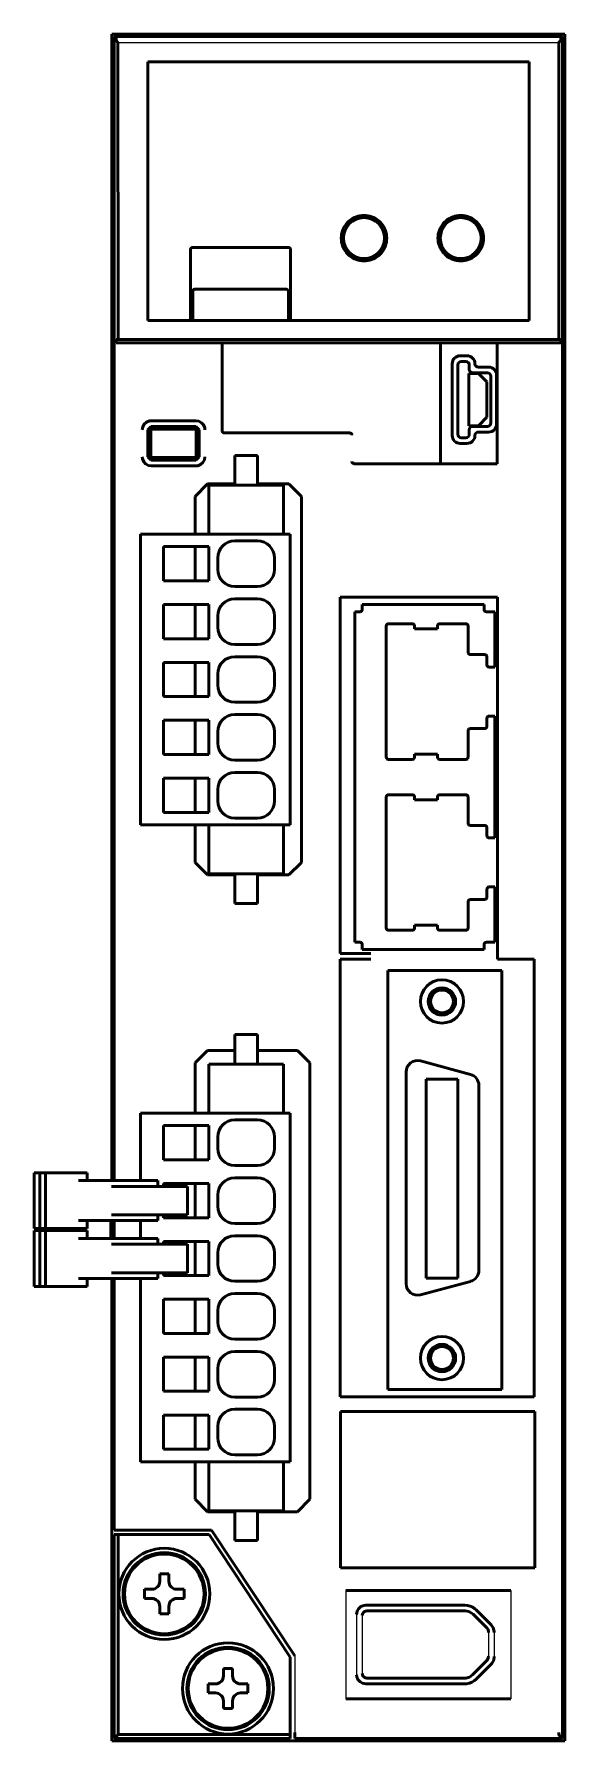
# Model space of a CAD drawing. Header units: inches. Extents: x 232 to 278, y 6 to 156.
import ezdxf

# ---------------------------------------------------------------- set-up
doc = ezdxf.new("R2010")
doc.units = ezdxf.units.IN
doc.header["$MEASUREMENT"] = 0
doc.layers.add('AM_0', color=7, linetype='Continuous', lineweight=50)

msp = doc.modelspace()

# ---------------------------------------------------------------- linework, layer by layer
for p, q in [((239.07, 155.29), (277.83, 155.29)), ((259.1, 19.41), (259.1, 9.91)), ((273.6, 19.41), (273.6, 9.91)), ((260.05, 17.31), (260.05, 12.01)), ((260.55, 17.21), (260.55, 12.11)), ((271.65, 15.79), (271.65, 13.65)), ((272.15, 15.77), (272.15, 13.61)), ((254.61, 13.68), (254.61, 6.93))]:
    msp.add_line(p, q)
at = {"layer": 'AM_0'}
for p, q in [((278.35, 156.02), (238.55, 156.02)), ((238.55, 156.02), (238.55, 55.38)), ((278.15, 155.82), (238.75, 155.82)), ((238.91, 155.65), (238.75, 155.82)), ((238.75, 155.82), (238.75, 55.38)), ((278.15, 155.82), (277.99, 155.65)), ((278.15, 155.82), (278.15, 6.41)), ((278.35, 156.02), (278.35, 6.21)), ((238.91, 155.45), (238.91, 155.65)), ((239.07, 155.29), (238.91, 155.45)), ((239.09, 129.21), (239.07, 155.1)), ((277.82, 155.1), (277.81, 129.21)), ((277.99, 155.45), (277.83, 155.29)), ((277.99, 155.65), (277.99, 155.45)), ((241.7, 153.59), (241.7, 130.89)), ((275.2, 153.59), (241.7, 153.59)), ((275.2, 153.59), (275.2, 130.89)), ((245.45, 130.89), (245.45, 137.09)), ((245.65, 137.29), (254.05, 137.29)), ((254.25, 137.09), (254.25, 130.89)), ((245.65, 133.44), (245.65, 130.89)), ((253.85, 133.64), (245.85, 133.64)), ((254.05, 130.89), (254.05, 133.44)), ((275.2, 130.89), (241.7, 130.89)), ((238.91, 128.91), (238.91, 129.21)), ((238.91, 129.21), (277.99, 129.21)), ((277.99, 128.91), (238.91, 128.91)), ((248.24, 121.21), (248.24, 128.91)), ((267.41, 118.31), (267.41, 128.91)), ((272.41, 128.91), (272.41, 118.31)), ((277.99, 129.21), (277.99, 128.91)), ((269.75, 127.79), (269.15, 127.79)), ((268.45, 127.09), (268.45, 120.79)), ((268.95, 126.99), (268.95, 120.89)), ((269.65, 127.29), (269.25, 127.29)), ((270.75, 126.24), (269.9, 126.24)), ((269.9, 126.24), (269.9, 121.64)), ((269.95, 126.59), (269.95, 126.99)), ((271.55, 126.29), (270.25, 126.29)), ((271.65, 126.79), (270.75, 126.79)), ((271.5, 125.49), (270.75, 126.24)), ((271.85, 121.89), (271.85, 125.99)), ((272.35, 121.79), (272.35, 126.09)), ((271.5, 122.39), (271.5, 125.49)), ((242.01, 121.58), (241.71, 121.28)), ((242.01, 122.08), (245.91, 122.08)), ((245.91, 121.58), (242.01, 121.58)), ((246.21, 121.28), (245.91, 121.58)), ((269.9, 121.64), (270.75, 121.64)), ((270.25, 121.59), (271.55, 121.59)), ((270.75, 121.64), (271.5, 122.39)), ((241.71, 121.28), (241.71, 118.91)), ((245.96, 121.33), (241.96, 121.33)), ((241.96, 121.33), (241.96, 118.86)), ((245.96, 118.86), (245.96, 121.33)), ((246.21, 118.91), (246.21, 121.28)), ((259.44, 121.01), (248.44, 121.01)), ((269.15, 120.09), (269.75, 120.09)), ((269.25, 120.59), (269.65, 120.59)), ((269.95, 120.89), (269.95, 121.29)), ((270.75, 121.09), (271.65, 121.09)), ((241.71, 118.91), (242.01, 118.61)), ((241.96, 118.86), (245.96, 118.86)), ((242.01, 118.61), (245.91, 118.61)), ((245.91, 118.61), (246.21, 118.91)), ((249.34, 119.03), (249.34, 116.43)), ((251.34, 119.03), (249.34, 119.03)), ((251.34, 119.03), (251.34, 116.43)), ((245.91, 118.11), (242.01, 118.11)), ((272.41, 118.31), (259.84, 118.31)), ((246.95, 116.53), (245.85, 115.43)), ((245.85, 115.43), (245.85, 112.13)), ((249.34, 116.53), (246.95, 116.53)), ((253.62, 116.43), (247.07, 116.43)), ((247.07, 116.43), (247.07, 112.13)), ((254.1, 116.53), (251.34, 116.53)), ((253.62, 116.43), (253.62, 112.13)), ((255.2, 115.43), (254.1, 116.53)), ((255.2, 83.31), (255.2, 115.43)), ((254.22, 112.13), (241.07, 112.13)), ((241.07, 112.13), (241.07, 86.61)), ((247.07, 111.03), (243.07, 111.03)), ((243.07, 111.03), (243.07, 108.03)), ((245.85, 111.03), (245.85, 108.03)), ((247.07, 108.03), (247.07, 111.03)), ((251.34, 111.53), (249.34, 111.53)), ((254.22, 86.61), (254.22, 112.13)), ((247.84, 110.03), (247.84, 109.03)), ((252.84, 109.03), (252.84, 110.03)), ((243.07, 108.03), (247.07, 108.03)), ((249.34, 107.53), (251.34, 107.53)), ((251.34, 106.45), (249.34, 106.45)), ((258.61, 75.31), (258.61, 106.61)), ((258.61, 106.61), (272.44, 106.61)), ((272.44, 106.61), (272.44, 74.81)), ((247.07, 105.95), (243.07, 105.95)), ((243.07, 105.95), (243.07, 102.95)), ((245.85, 105.95), (245.85, 102.95)), ((247.07, 102.95), (247.07, 105.95)), ((247.84, 104.95), (247.84, 103.95)), ((252.84, 103.95), (252.84, 104.95)), ((260.35, 105.31), (259.9, 105.31)), ((259.9, 105.31), (259.9, 76.31)), ((271.25, 105.96), (260.55, 105.96)), ((260.55, 105.96), (260.55, 105.51)), ((271.25, 105.51), (271.25, 105.96)), ((272.2, 105.31), (271.45, 105.31)), ((272.2, 100.46), (272.2, 105.31)), ((262.65, 92.56), (262.65, 104.06)), ((262.85, 104.26), (264.95, 104.26)), ((265.15, 104.06), (265.15, 103.81)), ((265.15, 103.81), (267.15, 103.81)), ((267.15, 103.81), (267.15, 104.06)), ((267.35, 104.26), (269.65, 104.26)), ((269.85, 104.06), (269.85, 101.76)), ((243.07, 102.95), (247.07, 102.95)), ((249.34, 102.45), (251.34, 102.45)), ((247.07, 100.87), (243.07, 100.87)), ((243.07, 100.87), (243.07, 97.87)), ((245.85, 100.87), (245.85, 97.87)), ((247.07, 97.87), (247.07, 100.87)), ((251.34, 101.37), (249.34, 101.37)), ((270.05, 101.56), (271.3, 101.56)), ((271.5, 101.36), (271.5, 100.66)), ((271.7, 100.46), (272.2, 100.46)), ((247.84, 99.87), (247.84, 98.87)), ((252.84, 98.87), (252.84, 99.87)), ((243.07, 97.87), (247.07, 97.87)), ((249.34, 97.37), (251.34, 97.37)), ((251.34, 96.29), (249.34, 96.29)), ((271.5, 95.96), (271.5, 95.26)), ((272.2, 96.16), (271.7, 96.16)), ((272.2, 85.46), (272.2, 96.16)), ((247.07, 95.79), (243.07, 95.79)), ((243.07, 95.79), (243.07, 92.79)), ((245.85, 95.79), (245.85, 92.79)), ((247.07, 92.79), (247.07, 95.79)), ((247.84, 94.79), (247.84, 93.79)), ((252.84, 93.79), (252.84, 94.79)), ((269.85, 94.86), (269.85, 92.56)), ((271.3, 95.06), (270.05, 95.06)), ((243.07, 92.79), (247.07, 92.79)), ((249.34, 92.29), (251.34, 92.29)), ((264.95, 92.36), (262.85, 92.36)), ((267.15, 92.81), (265.15, 92.81)), ((265.15, 92.81), (265.15, 92.56)), ((267.15, 92.56), (267.15, 92.81)), ((269.65, 92.36), (267.35, 92.36)), ((247.07, 90.71), (243.07, 90.71)), ((243.07, 90.71), (243.07, 87.71)), ((245.85, 90.71), (245.85, 87.71)), ((247.07, 87.71), (247.07, 90.71)), ((251.34, 91.21), (249.34, 91.21)), ((247.84, 89.71), (247.84, 88.71)), ((252.84, 88.71), (252.84, 89.71)), ((262.65, 77.56), (262.65, 89.06)), ((262.85, 89.26), (264.95, 89.26)), ((265.15, 89.06), (265.15, 88.81)), ((265.15, 88.81), (267.15, 88.81)), ((267.15, 88.81), (267.15, 89.06)), ((267.35, 89.26), (269.65, 89.26)), ((269.85, 89.06), (269.85, 86.76)), ((243.07, 87.71), (247.07, 87.71)), ((249.34, 87.21), (251.34, 87.21)), ((241.07, 86.61), (254.22, 86.61)), ((245.85, 86.61), (245.85, 83.31)), ((247.07, 86.61), (247.07, 82.31)), ((253.62, 86.61), (253.62, 82.31)), ((270.05, 86.56), (271.3, 86.56)), ((271.5, 86.36), (271.5, 85.66)), ((271.7, 85.46), (272.2, 85.46)), ((245.85, 83.31), (246.95, 82.21)), ((254.1, 82.21), (255.2, 83.31)), ((246.95, 82.21), (249.34, 82.21)), ((253.62, 82.31), (247.07, 82.31)), ((249.34, 82.31), (249.34, 79.71)), ((251.34, 82.31), (251.34, 79.71)), ((251.34, 82.21), (254.1, 82.21)), ((271.5, 80.96), (271.5, 80.26)), ((272.2, 81.16), (271.7, 81.16)), ((272.2, 76.31), (272.2, 81.16)), ((251.34, 79.71), (249.34, 79.71)), ((269.85, 79.86), (269.85, 77.56)), ((271.3, 80.06), (270.05, 80.06)), ((264.95, 77.36), (262.85, 77.36)), ((267.15, 77.81), (265.15, 77.81)), ((265.15, 77.81), (265.15, 77.56)), ((267.15, 77.56), (267.15, 77.81)), ((269.65, 77.36), (267.35, 77.36)), ((261.31, 75.31), (258.61, 75.31)), ((259.9, 76.31), (260.35, 76.31)), ((260.55, 76.11), (260.55, 75.66)), ((260.55, 75.66), (271.25, 75.66)), ((271.25, 75.66), (271.25, 76.11)), ((271.45, 76.31), (272.2, 76.31)), ((258.61, 36.41), (258.61, 74.81)), ((258.61, 74.81), (261.31, 74.81)), ((272.8, 73.84), (262.8, 73.84)), ((262.8, 73.84), (262.8, 37.06)), ((272.44, 74.81), (275.66, 74.81)), ((272.8, 37.06), (272.8, 73.84)), ((275.66, 74.81), (275.66, 36.41)), ((249.34, 68.21), (249.34, 65.61)), ((251.34, 68.21), (249.34, 68.21)), ((251.34, 68.21), (251.34, 65.61)), ((246.95, 66.81), (245.85, 65.71)), ((249.34, 66.81), (246.95, 66.81)), ((254.85, 66.81), (251.34, 66.81)), ((255.95, 65.71), (254.85, 66.81)), ((245.85, 65.71), (245.85, 61.31)), ((247.07, 65.61), (247.07, 61.31)), ((253.62, 65.61), (247.07, 65.61)), ((253.62, 65.61), (253.62, 61.31)), ((255.95, 27.41), (255.95, 65.71)), ((264.4, 64.92), (264.4, 46.33)), ((270.06, 64.71), (265.66, 65.89)), ((266.15, 46.82), (266.15, 64.3)), ((266.15, 64.3), (268.95, 64.3)), ((268.95, 64.3), (268.95, 46.82)), ((270.8, 47.51), (270.8, 63.74)), ((254.22, 61.31), (241.07, 61.31)), ((241.07, 61.31), (241.07, 55.38)), ((247.07, 60.21), (243.07, 60.21)), ((243.07, 60.21), (243.07, 57.21)), ((245.85, 60.21), (245.85, 57.21)), ((247.07, 57.21), (247.07, 60.21)), ((251.34, 60.71), (249.34, 60.71)), ((254.22, 30.71), (254.22, 61.31)), ((247.84, 59.21), (247.84, 58.21)), ((252.84, 58.21), (252.84, 59.21)), ((243.07, 57.21), (247.07, 57.21)), ((231.71, 56.08), (231.71, 51.18)), ((231.71, 56.08), (236.37, 56.08)), ((232.21, 56.08), (232.21, 51.18)), ((232.7, 56.08), (232.7, 51.18)), ((236.37, 55.38), (236.37, 56.08)), ((249.34, 56.71), (251.34, 56.71)), ((251.34, 55.63), (249.34, 55.63)), ((235.62, 55.38), (242.59, 55.38)), ((238.51, 54.88), (245.2, 54.88)), ((242.59, 55.38), (242.59, 54.88)), ((247.07, 55.13), (243.07, 55.13)), ((243.07, 55.13), (243.07, 54.88)), ((245.2, 54.88), (245.2, 52.38)), ((245.2, 54.88), (245.2, 52.38)), ((245.85, 55.13), (245.85, 52.13)), ((247.07, 52.13), (247.07, 55.13)), ((247.84, 54.13), (247.84, 53.13)), ((252.84, 53.13), (252.84, 54.13)), ((231.71, 51.18), (236.37, 51.18)), ((231.71, 51), (231.71, 46.1)), ((231.71, 51), (236.37, 51)), ((232.21, 51), (232.21, 46.1)), ((232.7, 51), (232.7, 46.1)), ((235.62, 51.88), (242.59, 51.88)), ((236.37, 51.18), (236.37, 51.88)), ((236.37, 50.3), (236.37, 51)), ((238.45, 50.3), (238.45, 51.88)), ((238.51, 52.38), (245.2, 52.38)), ((238.55, 51.88), (238.55, 50.3)), ((238.75, 51.88), (238.75, 50.3)), ((241.07, 51.88), (241.07, 50.3)), ((242.59, 52.38), (242.59, 51.88)), ((243.07, 52.38), (243.07, 52.13)), ((243.07, 52.13), (247.07, 52.13)), ((249.34, 51.63), (251.34, 51.63)), ((235.62, 50.3), (242.59, 50.3)), ((238.51, 49.8), (245.2, 49.8)), ((242.59, 50.3), (242.59, 49.8)), ((247.07, 50.05), (243.07, 50.05)), ((243.07, 50.05), (243.07, 49.8)), ((245.2, 49.8), (245.2, 47.3)), ((245.2, 49.8), (245.2, 47.3)), ((245.85, 50.05), (245.85, 47.05)), ((247.07, 47.05), (247.07, 50.05)), ((251.34, 50.55), (249.34, 50.55)), ((247.84, 49.05), (247.84, 48.05)), ((252.84, 48.05), (252.84, 49.05)), ((235.62, 46.8), (242.59, 46.8)), ((236.37, 46.1), (236.37, 46.8)), ((238.51, 47.3), (245.2, 47.3)), ((238.55, 46.8), (238.55, 6.21)), ((238.75, 46.8), (238.75, 24.71)), ((241.07, 46.8), (241.07, 30.71)), ((242.59, 47.3), (242.59, 46.8)), ((243.07, 47.3), (243.07, 47.05)), ((243.07, 47.05), (247.07, 47.05)), ((249.34, 46.55), (251.34, 46.55)), ((265.66, 45.36), (270.06, 46.54)), ((268.95, 46.82), (266.15, 46.82)), ((231.71, 46.1), (236.37, 46.1)), ((247.07, 44.97), (243.07, 44.97)), ((243.07, 44.97), (243.07, 41.97)), ((245.85, 44.97), (245.85, 41.97)), ((247.07, 41.97), (247.07, 44.97)), ((251.34, 45.47), (249.34, 45.47)), ((247.84, 43.97), (247.84, 42.97)), ((252.84, 42.97), (252.84, 43.97)), ((243.07, 41.97), (247.07, 41.97)), ((249.34, 41.47), (251.34, 41.47)), ((247.07, 39.89), (243.07, 39.89)), ((243.07, 39.89), (243.07, 36.89)), ((245.85, 39.89), (245.85, 36.89)), ((247.07, 36.89), (247.07, 39.89)), ((251.34, 40.39), (249.34, 40.39)), ((247.84, 38.89), (247.84, 37.89)), ((252.84, 37.89), (252.84, 38.89)), ((243.07, 36.89), (247.07, 36.89)), ((249.34, 36.39), (251.34, 36.39)), ((275.66, 36.41), (258.61, 36.41)), ((262.8, 37.06), (272.8, 37.06)), ((247.07, 34.81), (243.07, 34.81)), ((243.07, 34.81), (243.07, 31.81)), ((245.85, 34.81), (245.85, 31.81)), ((247.07, 31.81), (247.07, 34.81)), ((251.34, 35.31), (249.34, 35.31)), ((258.62, 21.41), (258.62, 35.11)), ((258.62, 35.11), (275.71, 35.11)), ((275.71, 35.11), (275.71, 21.41)), ((247.84, 33.81), (247.84, 32.81)), ((252.84, 32.81), (252.84, 33.81)), ((243.07, 31.81), (247.07, 31.81)), ((241.07, 30.71), (254.22, 30.71)), ((245.85, 30.71), (245.85, 27.41)), ((247.07, 30.71), (247.07, 26.41)), ((249.34, 31.31), (251.34, 31.31)), ((253.62, 30.71), (253.62, 26.41)), ((245.85, 27.41), (246.95, 26.31)), ((254.85, 26.31), (255.95, 27.41)), ((246.95, 26.31), (249.34, 26.31)), ((253.62, 26.41), (247.07, 26.41)), ((249.34, 26.41), (249.34, 23.81)), ((251.34, 26.41), (251.34, 23.81)), ((251.34, 26.31), (254.85, 26.31)), ((238.75, 24.71), (247.31, 24.71)), ((247.09, 24.31), (238.75, 24.31)), ((238.75, 24.31), (238.75, 6.41)), ((239.1, 24.31), (239.1, 6.76)), ((254.21, 13.56), (247.09, 24.31)), ((254.61, 13.68), (247.31, 24.71)), ((251.34, 23.81), (249.34, 23.81)), ((275.71, 21.41), (258.62, 21.41)), ((242.05, 19.51), (241.4, 19.51)), ((241.4, 19.51), (241.4, 18.71)), ((242.75, 20.86), (242.75, 20.21)), ((243.55, 20.86), (242.75, 20.86)), ((243.55, 20.21), (243.55, 20.86)), ((244.9, 19.51), (244.25, 19.51)), ((244.9, 18.71), (244.9, 19.51)), ((241.4, 18.71), (242.05, 18.71)), ((242.75, 18.01), (242.75, 17.36)), ((243.55, 17.36), (243.55, 18.01)), ((244.25, 18.71), (244.9, 18.71)), ((259.1, 19.41), (273.6, 19.41)), ((260.85, 18.11), (269.57, 18.11)), ((242.75, 17.36), (243.55, 17.36)), ((260.95, 17.61), (269.58, 17.61)), ((270.29, 17.32), (271.49, 16.12)), ((270.56, 17.7), (271.87, 16.39)), ((254.21, 6.41), (254.21, 13.56)), ((248.35, 12.56), (248.35, 11.91)), ((249.15, 12.56), (248.35, 12.56)), ((249.15, 11.91), (249.15, 12.56)), ((271.49, 13.26), (270.24, 12.01)), ((271.87, 12.93), (270.56, 11.62)), ((247.65, 11.21), (247, 11.21)), ((247, 11.21), (247, 10.41)), ((250.5, 11.21), (249.85, 11.21)), ((250.5, 10.41), (250.5, 11.21)), ((269.57, 11.21), (260.85, 11.21)), ((269.53, 11.71), (260.95, 11.71)), ((247, 10.41), (247.65, 10.41)), ((248.35, 9.71), (248.35, 9.06)), ((248.35, 9.06), (249.15, 9.06)), ((249.15, 9.06), (249.15, 9.71)), ((249.85, 10.41), (250.5, 10.41)), ((273.6, 9.91), (259.1, 9.91)), ((278.35, 6.21), (238.55, 6.21)), ((238.75, 6.41), (239.1, 6.76)), ((254.21, 6.41), (238.75, 6.41)), ((254.21, 6.76), (239.1, 6.76)), ((254.61, 6.41), (254.61, 6.93)), ((278.15, 6.41), (254.61, 6.41)), ((277.83, 6.73), (278.15, 6.41))]:
    msp.add_line(p, q, dxfattribs=at)
for points in [[(239.07, 155.1), (239.07, 155.12), (239.07, 155.13), (239.07, 155.15), (239.07, 155.17), (239.07, 155.18), (239.07, 155.2), (239.07, 155.21), (239.07, 155.23), (239.07, 155.24), (239.07, 155.25), (239.07, 155.26), (239.07, 155.27), (239.07, 155.28), (239.07, 155.28), (239.07, 155.29), (239.07, 155.29), (239.07, 155.29), (239.07, 155.29)], [(277.83, 155.29), (277.83, 155.29), (277.83, 155.29), (277.83, 155.28), (277.83, 155.28), (277.83, 155.27), (277.83, 155.26), (277.83, 155.25), (277.83, 155.24), (277.83, 155.23), (277.83, 155.22), (277.83, 155.2), (277.82, 155.19), (277.82, 155.17), (277.82, 155.16), (277.82, 155.14), (277.82, 155.12), (277.82, 155.1), (277.82, 155.1)], [(260.7, 136.11), (260.53, 136.12), (260.35, 136.14), (260.18, 136.18), (260.02, 136.23), (259.85, 136.3), (259.7, 136.38), (259.55, 136.47), (259.41, 136.58), (259.29, 136.7), (259.17, 136.83), (259.06, 136.97), (258.97, 137.11), (258.89, 137.27), (258.82, 137.43), (258.77, 137.59), (258.73, 137.77), (258.71, 137.94), (258.7, 138.11), (258.71, 138.29), (258.73, 138.46), (258.77, 138.63), (258.82, 138.8), (258.89, 138.96), (258.97, 139.11), (259.06, 139.26), (259.17, 139.4), (259.29, 139.53), (259.41, 139.64), (259.55, 139.75), (259.7, 139.84), (259.85, 139.93), (260.02, 139.99), (260.18, 140.04), (260.35, 140.08), (260.53, 140.1), (260.7, 140.11), (260.87, 140.1), (261.05, 140.08), (261.22, 140.04), (261.38, 139.99), (261.54, 139.93), (261.7, 139.84), (261.85, 139.75), (261.99, 139.64), (262.11, 139.53), (262.23, 139.4), (262.34, 139.26), (262.43, 139.11), (262.51, 138.96), (262.58, 138.8), (262.63, 138.63), (262.67, 138.46), (262.69, 138.29), (262.7, 138.11), (262.69, 137.94), (262.67, 137.77), (262.63, 137.59), (262.58, 137.43), (262.51, 137.27), (262.43, 137.11), (262.34, 136.97), (262.23, 136.83), (262.11, 136.7), (261.99, 136.58), (261.85, 136.47), (261.7, 136.38), (261.54, 136.3), (261.38, 136.23), (261.22, 136.18), (261.05, 136.14), (260.87, 136.12), (260.7, 136.11)], [(269.2, 136.11), (269.03, 136.12), (268.85, 136.14), (268.68, 136.18), (268.52, 136.23), (268.35, 136.3), (268.2, 136.38), (268.05, 136.47), (267.91, 136.58), (267.79, 136.7), (267.67, 136.83), (267.56, 136.97), (267.47, 137.11), (267.39, 137.27), (267.32, 137.43), (267.27, 137.59), (267.23, 137.77), (267.21, 137.94), (267.2, 138.11), (267.21, 138.29), (267.23, 138.46), (267.27, 138.63), (267.32, 138.8), (267.39, 138.96), (267.47, 139.11), (267.56, 139.26), (267.67, 139.4), (267.79, 139.53), (267.91, 139.64), (268.05, 139.75), (268.2, 139.84), (268.35, 139.93), (268.52, 139.99), (268.68, 140.04), (268.85, 140.08), (269.03, 140.1), (269.2, 140.11), (269.37, 140.1), (269.55, 140.08), (269.72, 140.04), (269.88, 139.99), (270.04, 139.93), (270.2, 139.84), (270.35, 139.75), (270.49, 139.64), (270.61, 139.53), (270.73, 139.4), (270.84, 139.26), (270.93, 139.11), (271.01, 138.96), (271.08, 138.8), (271.13, 138.63), (271.17, 138.46), (271.19, 138.29), (271.2, 138.11), (271.19, 137.94), (271.17, 137.77), (271.13, 137.59), (271.08, 137.43), (271.01, 137.27), (270.93, 137.11), (270.84, 136.97), (270.73, 136.83), (270.61, 136.7), (270.49, 136.58), (270.35, 136.47), (270.2, 136.38), (270.04, 136.3), (269.88, 136.23), (269.72, 136.18), (269.55, 136.14), (269.37, 136.12), (269.2, 136.11)], [(245.45, 137.09), (245.45, 137.11), (245.45, 137.13), (245.46, 137.14), (245.46, 137.16), (245.47, 137.18), (245.48, 137.19), (245.49, 137.21), (245.5, 137.22), (245.51, 137.23), (245.52, 137.25), (245.53, 137.26), (245.55, 137.27), (245.57, 137.27), (245.58, 137.28), (245.6, 137.29), (245.61, 137.29), (245.63, 137.29), (245.65, 137.29)], [(254.05, 137.29), (254.07, 137.29), (254.08, 137.29), (254.1, 137.29), (254.12, 137.28), (254.13, 137.27), (254.15, 137.27), (254.16, 137.26), (254.18, 137.25), (254.19, 137.23), (254.2, 137.22), (254.21, 137.21), (254.22, 137.19), (254.23, 137.18), (254.24, 137.16), (254.24, 137.14), (254.25, 137.13), (254.25, 137.11), (254.25, 137.09)], [(241.21, 121.28), (241.26, 121.55), (241.39, 121.78), (241.59, 121.96), (241.84, 122.06), (242.01, 122.08)], [(245.91, 122.08), (246.18, 122.04), (246.41, 121.91), (246.59, 121.71), (246.7, 121.46), (246.71, 121.28)], [(248.44, 121.01), (248.37, 121.02), (248.31, 121.06), (248.27, 121.11), (248.24, 121.17), (248.24, 121.21)], [(259.44, 121.01), (259.51, 121), (259.56, 120.97), (259.61, 120.92), (259.63, 120.86), (259.64, 120.81)], [(242.01, 118.11), (241.75, 118.16), (241.51, 118.29), (241.34, 118.49), (241.23, 118.74), (241.21, 118.91)], [(246.71, 118.91), (246.67, 118.65), (246.54, 118.41), (246.34, 118.23), (246.09, 118.13), (245.91, 118.11)], [(259.84, 118.31), (259.77, 118.32), (259.71, 118.36), (259.67, 118.41), (259.64, 118.47), (259.64, 118.51)], [(260.05, 17.31), (260.09, 17.58), (260.23, 17.81), (260.43, 17.99), (260.67, 18.09), (260.85, 18.11)], [(269.57, 18.11), (269.8, 18.09), (270.03, 18.03), (270.25, 17.94), (270.44, 17.81), (270.56, 17.7)], [(260.55, 17.21), (260.57, 17.35), (260.64, 17.46), (260.74, 17.55), (260.86, 17.6), (260.95, 17.61)], [(269.58, 17.61), (269.91, 17.56), (270.21, 17.39), (270.29, 17.32)], [(271.49, 16.12), (271.6, 15.97), (271.65, 15.79), (271.65, 15.73)], [(271.87, 16.39), (272.06, 16.13), (272.14, 15.82), (272.15, 15.72)], [(271.65, 13.65), (271.62, 13.47), (271.53, 13.3), (271.49, 13.26)], [(272.15, 13.61), (272.1, 13.29), (271.94, 13.01), (271.87, 12.93)], [(260.85, 11.21), (260.58, 11.26), (260.35, 11.39), (260.17, 11.59), (260.07, 11.84), (260.05, 12.01)], [(260.95, 11.71), (260.82, 11.74), (260.7, 11.8), (260.61, 11.9), (260.56, 12.02), (260.55, 12.11)], [(270.24, 12.01), (269.96, 11.81), (269.64, 11.72), (269.53, 11.71)], [(270.56, 11.62), (270.38, 11.47), (270.18, 11.35), (269.96, 11.27), (269.72, 11.22), (269.57, 11.21)], [(277.82, 6.93), (277.82, 6.91), (277.82, 6.89), (277.82, 6.87), (277.82, 6.86), (277.82, 6.84), (277.83, 6.83), (277.83, 6.81), (277.83, 6.8), (277.83, 6.79), (277.83, 6.78), (277.83, 6.77), (277.83, 6.76), (277.83, 6.75), (277.83, 6.74), (277.83, 6.74), (277.83, 6.74), (277.83, 6.73), (277.83, 6.73)]]:
    msp.add_lwpolyline(points, dxfattribs=at)
for centre, radius in [((260.7, 138.11), 1.8), ((269.2, 138.11), 1.8), ((267.55, 71.11), 1.9), ((267.55, 71.11), 1.2), ((267.55, 71.11), 1), ((267.55, 39.81), 1.9), ((267.55, 39.81), 1.2), ((267.55, 39.81), 1), ((243.15, 19.11), 4), ((243.15, 19.11), 3.62), ((243.15, 19.11), 3.5), ((248.75, 10.81), 4), ((248.75, 10.81), 3.62), ((248.75, 10.81), 3.5)]:
    msp.add_circle(centre, radius, dxfattribs=at)
for centre, radius, start, end in [((245.85, 133.44), 0.2, 90, 180), ((253.85, 133.44), 0.2, 0, 90), ((269.15, 127.09), 0.7, 90, 180), ((269.75, 127.09), 0.7, 0, 90), ((269.25, 126.99), 0.3, 90, 180), ((269.65, 126.99), 0.3, 0, 90), ((270.25, 126.59), 0.3, 180, 270), ((270.75, 127.09), 0.3, 180, 270), ((271.55, 125.99), 0.3, 0, 90), ((271.65, 126.09), 0.7, 0, 90), ((270.25, 121.29), 0.3, 90, 180), ((271.55, 121.89), 0.3, 270, 0), ((271.65, 121.79), 0.7, 270, 0), ((269.15, 120.79), 0.7, 180, 270), ((269.25, 120.89), 0.3, 180, 270), ((269.65, 120.89), 0.3, 270, 0), ((269.75, 120.79), 0.7, 270, 0), ((270.75, 120.79), 0.3, 90, 180), ((249.34, 110.03), 1.5, 90, 180), ((251.34, 110.03), 1.5, 0, 90), ((249.34, 109.03), 1.5, 180, 270), ((251.34, 109.03), 1.5, 270, 0), ((249.34, 104.95), 1.5, 90, 180), ((251.34, 104.95), 1.5, 0, 90), ((260.35, 105.51), 0.2, 270, 0), ((271.45, 105.51), 0.2, 180, 270), ((249.34, 103.95), 1.5, 180, 270), ((251.34, 103.95), 1.5, 270, 0), ((262.85, 104.06), 0.2, 90, 180), ((264.95, 104.06), 0.2, 0, 90), ((267.35, 104.06), 0.2, 90, 180), ((269.65, 104.06), 0.2, 0, 90), ((249.34, 99.87), 1.5, 90, 180), ((251.34, 99.87), 1.5, 0, 90), ((270.05, 101.76), 0.2, 180, 270), ((271.3, 101.36), 0.2, 0, 90), ((271.7, 100.66), 0.2, 180, 270), ((249.34, 98.87), 1.5, 180, 270), ((251.34, 98.87), 1.5, 270, 0), ((249.34, 94.79), 1.5, 90, 180), ((251.34, 94.79), 1.5, 0, 90), ((271.7, 95.96), 0.2, 90, 180), ((270.05, 94.86), 0.2, 90, 180), ((271.3, 95.26), 0.2, 270, 0), ((249.34, 93.79), 1.5, 180, 270), ((251.34, 93.79), 1.5, 270, 0), ((262.85, 92.56), 0.2, 180, 270), ((264.95, 92.56), 0.2, 270, 0), ((267.35, 92.56), 0.2, 180, 270), ((269.65, 92.56), 0.2, 270, 0), ((249.34, 89.71), 1.5, 90, 180), ((251.34, 89.71), 1.5, 0, 90), ((249.34, 88.71), 1.5, 180, 270), ((251.34, 88.71), 1.5, 270, 0), ((262.85, 89.06), 0.2, 90, 180), ((264.95, 89.06), 0.2, 0, 90), ((267.35, 89.06), 0.2, 90, 180), ((269.65, 89.06), 0.2, 0, 90), ((270.05, 86.76), 0.2, 180, 270), ((271.3, 86.36), 0.2, 0, 90), ((271.7, 85.66), 0.2, 180, 270), ((271.7, 80.96), 0.2, 90, 180), ((270.05, 79.86), 0.2, 90, 180), ((271.3, 80.26), 0.2, 270, 0), ((262.85, 77.56), 0.2, 180, 270), ((264.95, 77.56), 0.2, 270, 0), ((267.35, 77.56), 0.2, 180, 270), ((269.65, 77.56), 0.2, 270, 0), ((260.35, 76.11), 0.2, 0, 90), ((271.45, 76.11), 0.2, 90, 180), ((265.4, 64.92), 1, 75, 180), ((269.8, 63.74), 1, 0, 75), ((249.34, 59.21), 1.5, 90, 180), ((251.34, 59.21), 1.5, 0, 90), ((249.34, 58.21), 1.5, 180, 270), ((251.34, 58.21), 1.5, 270, 0), ((249.34, 54.13), 1.5, 90, 180), ((251.34, 54.13), 1.5, 0, 90), ((249.34, 53.13), 1.5, 180, 270), ((251.34, 53.13), 1.5, 270, 0), ((249.34, 49.05), 1.5, 90, 180), ((251.34, 49.05), 1.5, 0, 90), ((249.34, 48.05), 1.5, 180, 270), ((251.34, 48.05), 1.5, 270, 0), ((269.8, 47.51), 1, 285, 0), ((249.34, 43.97), 1.5, 90, 180), ((251.34, 43.97), 1.5, 0, 90), ((265.4, 46.33), 1, 180, 285), ((249.34, 42.97), 1.5, 180, 270), ((251.34, 42.97), 1.5, 270, 0), ((249.34, 38.89), 1.5, 90, 180), ((251.34, 38.89), 1.5, 0, 90), ((249.34, 37.89), 1.5, 180, 270), ((251.34, 37.89), 1.5, 270, 0), ((249.34, 33.81), 1.5, 90, 180), ((251.34, 33.81), 1.5, 0, 90), ((249.34, 32.81), 1.5, 180, 270), ((251.34, 32.81), 1.5, 270, 0), ((242.05, 20.21), 0.7, 270, 0), ((244.25, 20.21), 0.7, 180, 270), ((242.05, 18.01), 0.7, 0, 90), ((244.25, 18.01), 0.7, 90, 180), ((247.65, 11.91), 0.7, 270, 0), ((249.85, 11.91), 0.7, 180, 270), ((247.65, 9.71), 0.7, 0, 90), ((249.85, 9.71), 0.7, 90, 180)]:
    msp.add_arc(centre, radius, start, end, dxfattribs=at)

doc.saveas('drawing.dxf')
